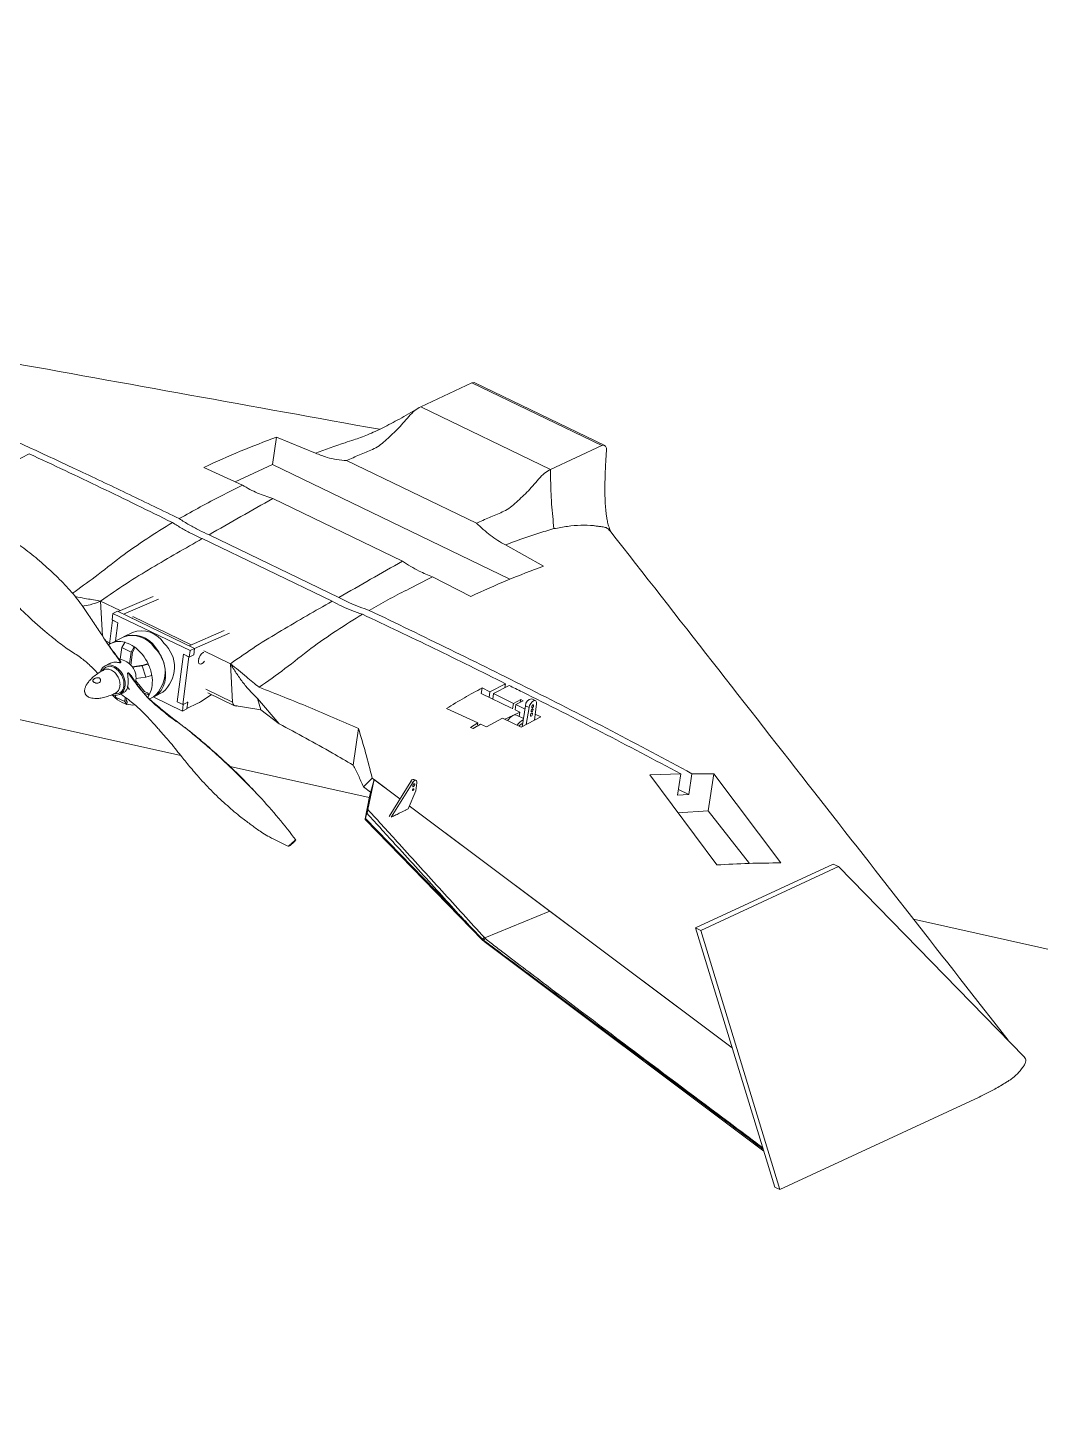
# Model space of a CAD drawing. Header units: inches. Extents: x 0 to 10.7, y 0 to 8.2.
# Drawn here: x 5.1934 to 5.2769, y 4.8321 to 4.9455 of the extents above; entities that cross this region are included whole.
import ezdxf

# ---------------------------------------------------------------- set-up
doc = ezdxf.new("R2010")
doc.units = ezdxf.units.IN
doc.header["$MEASUREMENT"] = 0

msp = doc.modelspace()

# ---------------------------------------------------------------- linework, layer by layer
at = {"color": 7, "linetype": 'Continuous', "lineweight": 15}
for p, q in [((5.2060480909, 4.8854539468), (4.6482653994, 5.0101193701)), ((5.2300574801, 4.9161680174), (5.2258301612, 4.9142044757)), ((5.2407566684, 4.9110036815), (5.2300574801, 4.9161680174)), ((5.241001305, 4.9110145029), (5.2302861612, 4.9161865353)), ((5.2365293651, 4.9090401458), (5.2258301612, 4.9142044757)), ((5.2139426112, 4.9116846376), (5.2136059101, 4.9094313426)), ((5.2139426112, 4.9116846376), (5.2171557438, 4.9103786214)), ((5.1922806595, 4.9096511216), (5.1935667667, 4.9103238501)), ((5.2407566684, 4.9110036815), (5.2365293651, 4.9090401458)), ((5.211135403, 4.9077440714), (5.2079442082, 4.9091965506)), ((5.2136059101, 4.9094313426), (5.2105485372, 4.9080111899)), ((5.2331740898, 4.8999859993), (5.2136059101, 4.9094313426)), ((5.2304227474, 4.9046017839), (5.2197235422, 4.9097661605)), ((5.2136293359, 4.9066372145), (5.2243285242, 4.9014728786)), ((5.2078307553, 4.9033305059), (5.2185299605, 4.8981661293)), ((5.2190803708, 4.8984790888), (5.2083811813, 4.9036434714)), ((5.2328157035, 4.9028197266), (5.2359605739, 4.9010568517)), ((5.2299621553, 4.8985687587), (5.2267953614, 4.9001852233)), ((5.201064517, 4.8974061512), (5.199447273, 4.8981867614)), ((5.199447273, 4.8981867614), (5.1996114322, 4.8952847753)), ((5.2008857075, 4.8973292534), (5.2037692884, 4.8985695269)), ((5.2013392615, 4.8971103308), (5.2042228423, 4.8983506042)), ((5.2001666304, 4.8946283379), (5.2004204941, 4.8966222383)), ((5.2004598178, 4.8971671166), (5.2003922009, 4.8966359339)), ((5.2008740481, 4.8964033156), (5.2003922009, 4.8966359339)), ((5.2004204941, 4.8966222383), (5.2008740481, 4.8964033156)), ((5.2004598178, 4.8971671166), (5.2008305556, 4.8973558958)), ((5.2068177302, 4.8940982363), (5.2004598178, 4.8971671166)), ((5.2006824351, 4.8948985046), (5.2008740481, 4.8964033156)), ((5.2071884693, 4.8942869688), (5.2008305556, 4.8973558958)), ((5.2020607527, 4.8967620629), (5.2021071165, 4.8967776569)), ((5.2069122152, 4.8945835548), (5.202099795, 4.8969064303)), ((5.2013055203, 4.8952156937), (5.2002867737, 4.8946970842)), ((5.2020695708, 4.8956047062), (5.2013764483, 4.8952517926)), ((5.206733407, 4.8945066104), (5.2096169866, 4.8957469305)), ((5.207186961, 4.8942876878), (5.2100705405, 4.8955280079)), ((5.201067836, 4.893386651), (5.2011920183, 4.8943501984)), ((5.2011920183, 4.8943501984), (5.2014352236, 4.894776763)), ((5.2019612814, 4.8939774358), (5.2011920183, 4.8943501984)), ((5.201459394, 4.8947891057), (5.2014352236, 4.894776763)), ((5.2019612814, 4.8939774358), (5.2022044867, 4.8944040005)), ((5.2022026685, 4.8942141055), (5.2020663904, 4.8939752019)), ((5.202228674, 4.8944163024), (5.2022026685, 4.8942141055)), ((5.202228674, 4.8944163024), (5.2022044867, 4.8944040005)), ((5.2067501133, 4.8935670536), (5.2068177302, 4.8940982363)), ((5.2068177302, 4.8940982363), (5.2071884693, 4.8942869688)), ((5.207120868, 4.893755792), (5.2071884693, 4.8942869688)), ((5.2101464626, 4.8930223788), (5.2079474932, 4.8940838339)), ((5.2001676125, 4.8930343963), (5.1998203569, 4.8928576507)), ((5.2018370991, 4.8930138884), (5.2019612814, 4.8939774358)), ((5.2020663904, 4.8939752019), (5.2019297092, 4.8929143742)), ((5.2033514794, 4.8929880457), (5.2028787036, 4.8928448476)), ((5.2029415711, 4.8928948164), (5.2032063503, 4.8929749998)), ((5.2032063503, 4.8929749998), (5.2033756654, 4.8930003943)), ((5.2033514794, 4.8929880457), (5.2033756654, 4.8930003943)), ((5.2062681923, 4.8937996419), (5.2057698405, 4.8898861245)), ((5.2057701881, 4.8898884385), (5.2062681923, 4.8937996419)), ((5.2062237421, 4.8896695159), (5.2067217463, 4.8935807193)), ((5.2062681923, 4.8937996419), (5.2067217463, 4.8935807193)), ((5.2067501133, 4.8935670536), (5.2062681923, 4.8937996419)), ((5.207120868, 4.893755792), (5.2067501133, 4.8935670536)), ((5.2075428393, 4.8934378925), (5.2075255307, 4.8934133617)), ((5.2079014722, 4.8939363455), (5.207954741, 4.8939550306)), ((5.2101464626, 4.8930223788), (5.210325455, 4.8898573671)), ((5.1996175931, 4.8925022364), (5.1995776753, 4.8924388685)), ((5.202047435, 4.8927607758), (5.2029415711, 4.8928948164)), ((5.2028787036, 4.8928448476), (5.2020719253, 4.8927239627)), ((5.2031671489, 4.8919119533), (5.2023603719, 4.8917910216)), ((5.2028787036, 4.8928448476), (5.2031671489, 4.8919119533)), ((5.2036398498, 4.8920551681), (5.2031671489, 4.8919119533)), ((5.2036398498, 4.8920551681), (5.203664112, 4.8920674532)), ((5.2016380435, 4.8911447363), (5.2018368566, 4.8908993375)), ((5.2017142201, 4.8913764678), (5.2017159335, 4.8914110799)), ((5.2030707927, 4.8907264723), (5.2023492876, 4.89161721)), ((5.2033121906, 4.890625222), (5.2030707927, 4.8907264723)), ((5.2038812678, 4.8903318969), (5.2045743915, 4.8906847638)), ((5.2308908213, 4.8910205415), (5.2308222263, 4.8905612348)), ((5.2308908213, 4.8910205415), (5.2315379808, 4.8907021059)), ((5.2315379808, 4.8907021059), (5.2314701469, 4.8902484897)), ((5.2315379808, 4.8907021059), (5.2328240879, 4.8913748344)), ((5.2318291355, 4.8905585677), (5.23311513, 4.8912305424)), ((5.2328240879, 4.8913748344), (5.2327760523, 4.8910533592)), ((5.2005348394, 4.8905331516), (5.2006230762, 4.8905272844)), ((5.2006658268, 4.8902669956), (5.2006836415, 4.8904050736)), ((5.2014351056, 4.889894239), (5.2006658268, 4.8902669956)), ((5.2008255251, 4.8900455342), (5.2006658268, 4.8902669956)), ((5.2010298517, 4.8904821075), (5.2013770323, 4.8906588699)), ((5.2014351056, 4.889894239), (5.2014807619, 4.8902487692)), ((5.2015947882, 4.8896727717), (5.2014351056, 4.889894239)), ((5.2015769603, 4.890177117), (5.2015556272, 4.8900113468)), ((5.2015556272, 4.8900113468), (5.2016450547, 4.8898873004)), ((5.2015947882, 4.8896727717), (5.2016189741, 4.8896851203)), ((5.2016450547, 4.8898873004), (5.2016189741, 4.8896851203)), ((5.203000269, 4.8906168536), (5.2034312235, 4.8904360817)), ((5.2034554108, 4.8904483836), (5.2033121906, 4.890625222)), ((5.2034554108, 4.8904483836), (5.2034312235, 4.8904360817)), ((5.2034462826, 4.8901104526), (5.2038103398, 4.890295798)), ((5.2037824388, 4.8902816036), (5.2061841445, 4.8891223534)), ((5.2057723277, 4.8898873996), (5.2057698405, 4.8898861245)), ((5.2057698405, 4.8898861245), (5.2062517614, 4.8896535361)), ((5.2057701881, 4.8898884385), (5.2062237421, 4.8896695159)), ((5.2061841445, 4.8891223534), (5.2062517614, 4.8896535361)), ((5.2062724043, 4.8896921437), (5.2062237421, 4.8896695159)), ((5.2066225005, 4.8898422686), (5.2062517614, 4.8896535361)), ((5.2065548992, 4.8893110918), (5.2066225005, 4.8898422686)), ((5.2074712981, 4.889757519), (5.2065576396, 4.8893331416)), ((5.2065941322, 4.889855981), (5.2066225005, 4.8898422686)), ((5.2085750655, 4.890476333), (5.2077353558, 4.889908442)), ((5.2082770234, 4.8906201853), (5.2104839692, 4.8895549286)), ((5.2104443816, 4.8895777893), (5.2126422062, 4.8892193745)), ((5.2104443816, 4.8895777893), (5.2104793346, 4.889566397)), ((5.2123776673, 4.8901575634), (5.2141741118, 4.88807099)), ((5.2123776673, 4.8901575634), (5.2126422062, 4.8892193745)), ((5.2308222263, 4.8905612348), (5.2333214046, 4.8893549069)), ((5.2318291355, 4.8905585677), (5.2317617586, 4.8901077333)), ((5.2318291355, 4.8905585677), (5.233470686, 4.8897477746)), ((5.233470686, 4.8897477746), (5.2334058873, 4.8893141313)), ((5.233470686, 4.8897477746), (5.2340718242, 4.8900612014)), ((5.2336728426, 4.889647809), (5.2336083987, 4.8892163864)), ((5.2342739291, 4.8899609786), (5.2336728426, 4.889647809)), ((5.2336728426, 4.889647809), (5.2344291576, 4.8892731512)), ((5.2340718242, 4.8900612014), (5.2340385402, 4.8898383321)), ((5.2340718242, 4.8900612014), (5.2342739291, 4.8899609786)), ((5.2341864127, 4.8878302142), (5.2344750553, 4.8895459965)), ((5.2344750553, 4.8895459965), (5.2347585379, 4.8894091685)), ((5.2352763321, 4.8899838117), (5.2349928496, 4.8901206397)), ((5.2352220478, 4.888371139), (5.2353688758, 4.8897048935)), ((5.2061841445, 4.8891223534), (5.2065548992, 4.8893110918)), ((5.2126422062, 4.8892193745), (5.2141741118, 4.88807099)), ((5.227957045, 4.8893368053), (5.2305480475, 4.8881388965)), ((5.2325604963, 4.8885437048), (5.23125819, 4.887806284)), ((5.2341061117, 4.8877882606), (5.2325604963, 4.8885437048)), ((5.2334304948, 4.8887562341), (5.2327614713, 4.8884454562)), ((5.2340069285, 4.8890239776), (5.2334304948, 4.8887562341)), ((5.2340069285, 4.8890239776), (5.2336083987, 4.8892163864)), ((5.2342978017, 4.8884923059), (5.2337145035, 4.8887738355)), ((5.2339523875, 4.8886589815), (5.2340069285, 4.8890239776)), ((5.235722408, 4.8886324944), (5.2341061117, 4.8877882606)), ((5.2345224001, 4.8880057468), (5.2347585379, 4.8894091685)), ((5.2352751988, 4.8888539884), (5.235722408, 4.8886324944)), ((5.2202549207, 4.8846600701), (5.2207057465, 4.8876770325)), ((5.2299387343, 4.8877705079), (5.2305480475, 4.8881388965)), ((5.230141854, 4.8876770225), (5.2299387343, 4.8877705079)), ((5.2307510132, 4.8880440267), (5.230141854, 4.8876770225)), ((5.2305480475, 4.8881388965), (5.2305236195, 4.887975325)), ((5.2307510132, 4.8880440267), (5.23125819, 4.887806284)), ((5.2215828217, 4.8819819069), (5.2101172225, 4.8845444887)), ((5.2472602338, 4.8839464921), (5.2447091233, 4.8838604189)), ((5.2472602338, 4.8839464921), (5.246997393, 4.8821877798)), ((5.2481870315, 4.8839571323), (5.2479318248, 4.8822493855)), ((5.2499811669, 4.883943796), (5.2481870315, 4.8839571323)), ((5.2495261955, 4.8808993289), (5.2499811669, 4.883943796)), ((5.2555144683, 4.8765992761), (5.2499811669, 4.883943796)), ((5.2211174146, 4.8828659681), (5.2218426947, 4.8835859041)), ((5.2211174146, 4.8828659681), (5.2216994801, 4.8824296024)), ((5.2219940599, 4.8834725465), (5.221478513, 4.8809979901)), ((5.2216013714, 4.8820821674), (5.2219940599, 4.8834725465)), ((5.2218426947, 4.8835859041), (5.2241186016, 4.8818808928)), ((5.2241186016, 4.8818808928), (5.2219940599, 4.8834725465)), ((5.2232221327, 4.8804337772), (5.2250071524, 4.8833150582)), ((5.223385038, 4.8803585837), (5.225169339, 4.8832386915)), ((5.2250071524, 4.8833150582), (5.225169339, 4.8832386915)), ((5.22543802, 4.8834083801), (5.2252757584, 4.8834847636)), ((5.2255042253, 4.8832043971), (5.2254258734, 4.8825560108)), ((5.2447091233, 4.8838604189), (5.2502296856, 4.8764308085)), ((5.2212591962, 4.8802316444), (5.2216013714, 4.8820821674)), ((5.2254258734, 4.8825560108), (5.2247856822, 4.8810628597)), ((5.246997393, 4.8821877798), (5.2479318248, 4.8822493855)), ((5.2479318248, 4.8822493855), (5.2470688894, 4.8826659022)), ((5.2214028166, 4.8806893975), (5.2212847374, 4.8802712835)), ((5.2245924067, 4.8809655662), (5.2245909941, 4.8809539875)), ((5.2247856822, 4.8810628597), (5.2245924067, 4.8809655662)), ((5.2364774793, 4.8726220543), (5.2248889359, 4.8813037703)), ((5.2248889359, 4.8813037703), (5.2515072797, 4.8613622587)), ((5.2495261955, 4.8808993289), (5.2470316081, 4.8807348183)), ((5.2529383305, 4.8765616633), (5.2495261955, 4.8808993289)), ((5.2212532126, 4.8801806448), (5.230956612, 4.8702067861)), ((5.2212847374, 4.8802712835), (5.2289545147, 4.872387667)), ((5.2232221327, 4.8804337772), (5.2232364921, 4.8804270395)), ((5.2235454205, 4.88043852), (5.2235074753, 4.8804193881)), ((5.2235453701, 4.8804382161), (5.2235454205, 4.88043852)), ((5.248491918, 4.8712416445), (5.2598287344, 4.8765074984)), ((5.2489171037, 4.8710364342), (5.2602540701, 4.8763022546)), ((5.2598287344, 4.8765074984), (5.2602540701, 4.8763022546)), ((5.2602540701, 4.8763022546), (5.2755833135, 4.8606196962)), ((5.2364774793, 4.8726220543), (5.2311095469, 4.8704221064)), ((5.2364774793, 4.8726220543), (5.2515072797, 4.8613622587)), ((5.4446638879, 4.832122892), (5.2664607203, 4.8719516168)), ((5.2309171714, 4.8703089338), (5.2309178216, 4.870308264)), ((5.2309178216, 4.870308264), (5.231018166, 4.8702207023)), ((5.2311022155, 4.870429968), (5.2311095469, 4.8704221064)), ((5.2550141261, 4.8498726983), (5.248491918, 4.8712416445)), ((5.248491918, 4.8712416445), (5.2489171037, 4.8710364342)), ((5.2554392974, 4.8496674354), (5.2489171037, 4.8710364342)), ((5.231018166, 4.8702207023), (5.2310183465, 4.8702205408)), ((5.2310625987, 4.8701146495), (5.2541046605, 4.8528523388)), ((5.2755740077, 4.8606154062), (5.2755833135, 4.8606196962)), ((5.2718484499, 4.8572892953), (5.2554392974, 4.8496674354)), ((5.2550141261, 4.8498726983), (5.2554392974, 4.8496674354))]:
    msp.add_line(p, q, dxfattribs=at)
at = {"color": 8, "linetype": 'Continuous', "lineweight": 15}
for p, q in [((5.2001825133, 4.8947532394), (5.1998679217, 4.8949051239)), ((5.210325455, 4.8898573671), (5.2081264857, 4.8909188222))]:
    msp.add_line(p, q, dxfattribs=at)
at = {"color": 7, "linetype": 'Continuous', "lineweight": 15, "flags": 128}
for points in [[(5.2302875829, 4.9161697705), (5.2302334676, 4.9162009659), (5.2300574801, 4.9161680174)], [(5.2411340634, 4.9105378899), (5.2411368761, 4.9107845667), (5.2410661516, 4.910959692), (5.2409326716, 4.9110366359), (5.2407566684, 4.9110036815)], [(5.2038455804, 4.8903143436), (5.2039508575, 4.8903698215), (5.204215693, 4.8905671909), (5.204437196, 4.8908252478), (5.2046093753, 4.8911369313), (5.2047275771, 4.8914937873), (5.2047885033, 4.8918860215), (5.2047904764, 4.8923029862), (5.2047335431, 4.8927332688), (5.2046192062, 4.89316515), (5.2044505676, 4.8935868506), (5.2042321641, 4.8939868914), (5.2039700987, 4.8943543338)], [(5.2079963933, 4.8932189698), (5.2078917809, 4.8930931564), (5.2077614529, 4.8929994007), (5.2076417669, 4.8929769975), (5.2075509812, 4.8930293175), (5.2075028325, 4.8931484367), (5.2075047576, 4.893316178), (5.2075564261, 4.8935069587), (5.2076499648, 4.8936918604), (5.2077711285, 4.8938425839), (5.2079014722, 4.8939363455), (5.2079014722, 4.8939363455)], [(5.201177343, 4.8905830123), (5.2013249945, 4.8907615462), (5.2014240289, 4.8909890341), (5.2014693133, 4.8912532362), (5.2014582186, 4.8915399069), (5.2013914968, 4.8918335735), (5.2012726832, 4.8921184291), (5.2011081337, 4.8923791032), (5.2009067779, 4.8926015049), (5.200679462, 4.8927737387), (5.2004384011, 4.8928864492), (5.200196638, 4.8929335451), (5.1999672408, 4.8929125353), (5.1997624519, 4.892824515), (5.1995934494, 4.8926743032), (5.1994692232, 4.8924698948), (5.199424203, 4.8923440645)], [(5.2013575389, 4.8911822259), (5.2013498451, 4.8916155322), (5.2012013555, 4.8920570776), (5.2009346712, 4.8924396511), (5.2005903945, 4.8927050937), (5.2002210033, 4.8928129152), (5.1998826609, 4.8927467016), (5.1996268865, 4.8925165419), (5.1996206352, 4.8924997865)], [(5.210325455, 4.8898573671), (5.2103615189, 4.8896879639), (5.2104443816, 4.8895777893)], [(5.2105475059, 4.8895441816), (5.2105656367, 4.8895382604), (5.2105697023, 4.8895392332)], [(5.2347585379, 4.8894091685), (5.2348079394, 4.8895825447), (5.2348936801, 4.8897494597), (5.235003551, 4.8898859439), (5.2351217215, 4.88997234), (5.2352310799, 4.8899962286), (5.2353160402, 4.889954121), (5.2353642533, 4.8898521371), (5.2353688758, 4.8897048935)], [(5.2351375807, 4.8895497096), (5.2351375567, 4.8895904691), (5.2351253496, 4.8896190716), (5.2351026954, 4.8896312414), (5.2350731929, 4.8896250298), (5.2350412328, 4.8896014355), (5.2350117428, 4.8895640355), (5.2349891843, 4.8895185508), (5.2349769334, 4.8894719013), (5.2349769587, 4.8894310951), (5.2349891658, 4.8894024926), (5.23501182, 4.8893903228), (5.2350413225, 4.8893965344), (5.2350732826, 4.8894201287), (5.2351027725, 4.8894575287), (5.2351253311, 4.8895030134), (5.2351375807, 4.8895497096)], [(5.2350419101, 4.888864246), (5.2350418861, 4.8889050055), (5.2350296633, 4.8889336021), (5.2350070248, 4.8889457778), (5.2349775223, 4.8889395662), (5.2349455622, 4.8889159719), (5.2349160722, 4.8888785719), (5.2348934386, 4.888833104), (5.2348812483, 4.8887863851), (5.234881288, 4.8887456315), (5.2348934952, 4.888717029), (5.2349160743, 4.888704876), (5.2349456518, 4.8887110708), (5.2349775213, 4.8887346759), (5.2350071019, 4.8887720651), (5.2350296604, 4.8888175498), (5.2350419101, 4.888864246)], [(5.2350897532, 4.8892069808), (5.2350897136, 4.8892477343), (5.2350775064, 4.8892763368), (5.2350548523, 4.8892885067), (5.2350253498, 4.889282295), (5.2349934053, 4.8892587067), (5.2349638997, 4.8892213008), (5.2349413411, 4.889175816), (5.2349290902, 4.8891291665), (5.2349291155, 4.8890883603), (5.2349413383, 4.8890597638), (5.2349639018, 4.8890476048), (5.2349934793, 4.8890537996), (5.2350254394, 4.8890773939), (5.2350549294, 4.8891147939), (5.2350774879, 4.8891602786), (5.2350897532, 4.8892069808)], [(5.225169339, 4.8832386915), (5.2252258551, 4.8833154841), (5.2252879786, 4.8833737405), (5.2253503443, 4.8834084386), (5.2254077928, 4.8834166767), (5.2254552706, 4.8833977187), (5.2254889005, 4.8833531789), (5.2255056049, 4.8832868602), (5.2255042253, 4.8832043971)], [(5.2252394217, 4.8828910155), (5.2252096337, 4.8828841711), (5.2251865349, 4.8828957417), (5.2251734936, 4.8829240157), (5.2251726258, 4.8829646334), (5.2251840265, 4.8830113744), (5.2252060149, 4.8830572042), (5.2252351312, 4.8830951201), (5.225266948, 4.88311932), (5.225296736, 4.8831261645), (5.2253199112, 4.8831145304), (5.2253328761, 4.8830863199), (5.2253337439, 4.8830457021), (5.2253223445, 4.8829989145), (5.2253004299, 4.8829531146), (5.2252713136, 4.8829151986), (5.2252394217, 4.8828910155)], [(5.2252013896, 4.8825759302), (5.2251835141, 4.8825718036), (5.2251696572, 4.8825787752), (5.2251618172, 4.8825957523), (5.2251612907, 4.8826201019), (5.2251681343, 4.8826481477), (5.2251812911, 4.8826756498), (5.2251987758, 4.8826983961), (5.2252179204, 4.8827129095), (5.2252357814, 4.8827169834), (5.2252496527, 4.8827100645), (5.2252574177, 4.8826931042), (5.2252579285, 4.8826687486), (5.2252510849, 4.8826407028), (5.2252379282, 4.8826132006), (5.2252205184, 4.8825904376), (5.2252013896, 4.8825759302)]]:
    msp.add_lwpolyline(points, dxfattribs=at)
at = {"color": 7, "linetype": 'Continuous', "lineweight": 15}
for centre, radius, start, end in [((5.2020420277, 4.8931476492), 0.0021952793280799, 32.2238596093, 109.6027015233), ((5.2021209498, 4.8931945479), 0.002182763188265, 32.0959311773, 110.9300141893), ((5.2028060503, 4.8935366392), 0.0021952911452444, 32.2229194317, 109.6018179448), ((5.2009919869, 4.8932837333), 0.0015762662489898, 72.7508148049, 124.296822378), ((5.200128388, 4.8915423854), 0.0035595786437634, 24.1798052393, 53.8403081088), ((5.2020978244, 4.8923458163), 0.0026711952093235, 309.874230669, 47.5955553055), ((5.2028618762, 4.8927347821), 0.0026711952093264, 309.8742306691, 47.5955553054), ((5.2008264743, 4.8918503125), 0.0015417933806253, 347.2290280008, 84.3870269), ((5.2011303325, 4.8915710766), 0.0025819427659317, 334.225849111, 11.0840791841), ((5.2007021338, 4.8911793131), 0.0006554115854111, 263.0695494965, 0.2546362515), ((5.2027250538, 4.8926833715), 0.0032267496046458, 223.4789405079, 232.9270118315), ((5.2006834229, 4.8911745816), 0.0007706564288433, 249.4610540946, 309.8595845751), ((5.2021039565, 4.8913956223), 0.001777927193787, 254.1702606354, 275.2033358061), ((5.2066593826, 4.8914845243), 0.0019083379894798, 295.1795833162, 304.3209027032), ((5.235022691, 4.8895731442), 0.0005483081737551, 93.1198424779, 182.8379751281), ((5.2340190116, 4.8877078052), 0.0012023123767866, 119.3069000734, 148.5965244479), ((5.2335906898, 4.8884715182), 0.0003266888447569, 67.7285128374, 119.3642304061), ((5.2346920423, 4.8874437615), 0.0010342517935628, 113.4120087907, 150.8351137279), ((5.2344743622, 4.8875020889), 0.000647225690391, 111.9753392347, 145.0702788421), ((5.2252425985, 4.8832398238), 0.0002471741315212, 82.2901786252, 162.2792523495), ((5.23113409, 4.8701811352), 0.0002508660239968, 97.2996145553, 149.5517465488), ((5.2312604382, 4.8700985473), 0.000271325759668, 109.5974520571, 153.2425057111)]:
    msp.add_arc(centre, radius, start, end, dxfattribs=at)
at = {"color": 8, "linetype": 'Continuous', "lineweight": 15}
for centre, radius, start, end in [((5.231061304, 4.8703058748), 0.0001441650499431, 178.7841904196, 223.460309585), ((5.2311429874, 4.8702104364), 0.0001250498187174, 175.3652415018, 229.9950758011)]:
    msp.add_arc(centre, radius, start, end, dxfattribs=at)
at = {"color": 7, "linetype": 'Continuous', "lineweight": 15}
for centre, major_axis, ratio, start_param, end_param in [((5.2000441775, 4.8914759531), (0.001962477745836466, 0.003077693818801741), 0.650719668, 6.178898409232292, 6.53933692177162), ((5.2000441775, 4.8914759531), (0.003515720788296761, 0.001038312225909443), 0.7430151906, 6.112384379650504, 6.472822892189682), ((5.2000441775, 4.8914759531), (0.002407751583503703, -0.001850207590201159), 0.248794885, 5.225693945128903, 5.586132457668818), ((5.2000441775, 4.8914759531), (0.003434047386100759, -0.0009014737348307379), 0.5392158832, 6.096753447076104, 6.206946440396925), ((5.2213120592, 4.8804189203), (5.855559084455564e-05, 0.0002384579838770051), 0.0447213085, 2.484871386664698, 4.055667713482862)]:
    msp.add_ellipse(centre, major_axis=major_axis, ratio=ratio, start_param=start_param, end_param=end_param, dxfattribs=at)
for points, knots in [([(5.222433787495902, 4.912343881069407), (5.212004981819209, 4.914226997536206), (5.197588178537707, 4.916830221769127), (5.183172417078849, 4.919435419578336), (5.179184707664572, 4.920156073278072)], [0, 0, 0, 0, 0.7233785099970512, 1, 1, 1, 1]), ([(5.225830161165193, 4.914204475673407), (5.225665691683155, 4.91411204500301), (5.225335739113522, 4.913926614023157), (5.224844580425618, 4.913398431262447), (5.224374146808021, 4.912833069961622), (5.223887333223895, 4.91230444434334), (5.223391183329651, 4.91184667830757), (5.222897557934792, 4.911388917181146), (5.222380068924827, 4.910947913708153), (5.221853179383045, 4.910682689624537), (5.221322875583608, 4.910460986190896), (5.220790110962476, 4.910234139782089), (5.220257775751971, 4.91000596882386), (5.219901633208196, 4.909846102528109), (5.219723542180191, 4.90976616051205)], [0, 0, 0, 0, 0.079062242933292, 0.1586117369202639, 0.2401923676333791, 0.3206981566247079, 0.4004616537603207, 0.4809705717061103, 0.5610505208431347, 0.6485956537964481, 0.7365873072671228, 0.824413796885079, 0.9121971582356406, 1, 1, 1, 1]), ([(5.225580204887402, 4.91406653078163), (5.22507955344548, 4.913770888429909), (5.224132756573902, 4.913211790362318), (5.222756648897664, 4.912481607904521), (5.221505465892895, 4.911891276391606), (5.220691600095205, 4.911604235548363), (5.220310333647867, 4.911469767380694)], [0, 0, 0, 0, 0.2963950371370208, 0.5605214934264844, 0.7941203459362869, 0.9999999999999999, 0.9999999999999999, 0.9999999999999999, 0.9999999999999999]), ([(5.189498371688771, 4.912733745716808), (5.192238720745933, 4.911465673551073), (5.196349500166034, 4.909563446917395), (5.201823607651137, 4.906975188372546), (5.204555617281756, 4.90564513103591), (5.205921616962685, 4.904980104867224)], [0, 0, 0, 0, 0.4999542648715787, 0.7499780721928431, 1, 1, 1, 1]), ([(5.207944208213736, 4.909196550554294), (5.208951443833574, 4.909659728888673), (5.210967897091237, 4.910586996990438), (5.212950390262343, 4.911318517707931), (5.213942611166817, 4.911684637580892)], [0, 0, 0, 0, 0.4995085385738869, 0.9999999999999999, 0.9999999999999999, 0.9999999999999999, 0.9999999999999999]), ([(5.217155743810439, 4.910378621378804), (5.217970442187902, 4.910676283815508), (5.219032656438445, 4.911064379939011), (5.220083428429477, 4.911397331771685), (5.220328278041158, 4.911474915802888)], [0, 0, 0, 0, 0.7669812159345076, 1, 1, 1, 1]), ([(5.20536928454572, 4.90465461101266), (5.203405565911003, 4.905620846610089), (5.199477732662291, 4.907553512644098), (5.195537221073535, 4.909400342230674), (5.193566766650444, 4.910323850116794)], [0, 0, 0, 0, 0.499949593166277, 1, 1, 1, 1]), ([(5.217155743810439, 4.910378621378804), (5.217473033915679, 4.910250765945906), (5.21805889655397, 4.910014686345566), (5.218920694417972, 4.909834810765049), (5.219455068355419, 4.909789117287745), (5.219723542180191, 4.90976616051205)], [0, 0, 0, 0, 0.3702184830618174, 0.6835926291051974, 1, 1, 1, 1]), ([(5.24151042906334, 4.903881341126065), (5.241454736270104, 4.904010599985638), (5.241344327681629, 4.904266850164589), (5.241237916303572, 4.90467073884084), (5.241163612427958, 4.905049893150804), (5.241113054167383, 4.905406279034529), (5.241073978830974, 4.905770402021486), (5.241044611481556, 4.906160914436245), (5.241023215806753, 4.906607361092339), (5.24101241550686, 4.907103900368019), (5.241012811864208, 4.907709658849218), (5.2410280451662, 4.908453186654756), (5.241064490867837, 4.909410953388772), (5.241107457573705, 4.910123358224881), (5.241131373783882, 4.910519898370274)], [0, 0, 0, 0, 0.0656269903823457, 0.1301027108325212, 0.1871875069180713, 0.236077227392755, 0.2902151763187735, 0.3494547763889226, 0.4096137897714953, 0.4881951164335115, 0.5694281622360837, 0.6785423752951601, 0.8210696407763477, 1, 1, 1, 1]), ([(5.236529365097295, 4.909040145752973), (5.236364894108548, 4.908947690179883), (5.236034949794862, 4.908762215581339), (5.235543738788054, 4.908234113853711), (5.235073381586123, 4.907668664828455), (5.234586399047041, 4.907140112085367), (5.234090426010648, 4.906682270171309), (5.233596734874146, 4.906224605567328), (5.233079272595466, 4.905783523478585), (5.232552399824698, 4.90551830714894), (5.232021973837763, 4.905296625667285), (5.231489204510899, 4.90506977796872), (5.230956995215474, 4.904841583919461), (5.230600841255819, 4.904681722311662), (5.230422747389802, 4.904601783928307)], [0, 0, 0, 0, 0.0790654241901577, 0.1586126971066373, 0.2401958149693003, 0.3207022522953247, 0.4004628491532056, 0.4809698560823045, 0.5610535073047409, 0.6485960818346643, 0.7365897240465334, 0.8244161055774732, 0.9121997278977992, 1, 1, 1, 1]), ([(5.236529365097295, 4.909040145752973), (5.23653413187813, 4.908548936644395), (5.236543441042496, 4.907589642208719), (5.236623473689126, 4.905949277052978), (5.236742058737057, 4.904824013421115), (5.236812753935563, 4.904153180654151)], [0, 0, 0, 0, 0.297651262001544, 0.5812905225554292, 1, 1, 1, 1]), ([(5.205921616962685, 4.904980104867224), (5.206502894078993, 4.90530490622538), (5.207665495317416, 4.90595453520722), (5.20940240608361, 4.906865617230287), (5.21055770635015, 4.907451237649174), (5.211135402988883, 4.907744071432186)], [0, 0, 0, 0, 0.3332974733165349, 0.6666218992113703, 1, 1, 1, 1]), ([(5.213629335931272, 4.906637214531251), (5.213212132659401, 4.90677683175294), (5.212583612513164, 4.906987166240969), (5.211751230853156, 4.907378389815428), (5.211341089385081, 4.907621933837786), (5.211135402988883, 4.907744071432186)], [0, 0, 0, 0, 0.4960153078646528, 0.7472511239834037, 1, 1, 1, 1]), ([(5.213629335931272, 4.906637214531251), (5.212754699041561, 4.90614064529116), (5.211005830574411, 4.905147736924305), (5.209255929180775, 4.904144815751752), (5.208381181259784, 4.903643471382408)], [0, 0, 0, 0, 0.5001158784314822, 1, 1, 1, 1]), ([(5.201112964866059, 4.893122598312405), (5.20088620486018, 4.893437545320927), (5.200440519319788, 4.89405655803943), (5.199781887165633, 4.895015570565239), (5.199145563228051, 4.896019836838944), (5.198401781027275, 4.897105317094173), (5.197592466423352, 4.89832080984935), (5.196509507134356, 4.899554509162239), (5.195334542514066, 4.900690359862666), (5.194094704512739, 4.901786477049798), (5.192798821314194, 4.90279813022712), (5.191533098732398, 4.903661700607297), (5.190365354807114, 4.904373313554818), (5.189252754949827, 4.905035807736454), (5.188094646855753, 4.905414932206259), (5.187310413130861, 4.905725841863676), (5.186918353974479, 4.905881273814801)], [0, 0, 0, 0, 0.0631029940358503, 0.124025803792512, 0.182734852224764, 0.2418000147712839, 0.3210961211716468, 0.4010517506562407, 0.4820953263886254, 0.5641743517150235, 0.6475780948352496, 0.7323259592181498, 0.7969578302678378, 0.8624968567449001, 0.9312585462299275, 1, 1, 1, 1]), ([(5.186253427931837, 4.905321556841919), (5.186474823252007, 4.905050652631131), (5.186879916163047, 4.904554971984962), (5.187362725778725, 4.903799848326584), (5.187802428825589, 4.903212490290573), (5.188155710165927, 4.902754828234986), (5.188433120964452, 4.902406099279601), (5.188728703691991, 4.902049108697792), (5.189090599106666, 4.901593763004173), (5.189553930021535, 4.901026755195897), (5.190341175934093, 4.900104421847051), (5.191461131087808, 4.898883590956227), (5.192593702322113, 4.897764719472866), (5.19340176280039, 4.896995881091991), (5.193859738964015, 4.896573186716686), (5.19429764217525, 4.896179317895713), (5.194699267500018, 4.895823485390201), (5.19505647164348, 4.895517257735439), (5.195414840035936, 4.895234175090618), (5.195824436606511, 4.894898321251767), (5.196301718803787, 4.894526508215317), (5.196819444788866, 4.89416457558654), (5.197315396278596, 4.893855340754707), (5.197765586606374, 4.893553792333829), (5.198153620695746, 4.893250010237026), (5.198526741936891, 4.892923930062322), (5.198881353551636, 4.892585665357069), (5.199120774065538, 4.892336945504651), (5.199232594950908, 4.892220781381312)], [0, 0, 0, 0, 0.055315182970367, 0.1012116628158553, 0.1403439421285256, 0.1712173181367693, 0.1928401844428641, 0.2111348959279676, 0.2450645095112726, 0.2854212243222894, 0.3278918796599621, 0.4392617064229611, 0.5524782167211677, 0.5882431170942394, 0.6225591556992858, 0.6553869183186097, 0.6859731997792184, 0.7119021816292301, 0.7345965676590857, 0.7636479512248667, 0.8007361890342478, 0.834771088132405, 0.8671557204115965, 0.8963890474602486, 0.9224164949266783, 0.9458089540599682, 0.9746901773893377, 1, 1, 1, 1]), ([(5.197105950550577, 4.898819463903021), (5.197732270340274, 4.899260656379405), (5.199069036199623, 4.900202301605268), (5.201114577716189, 4.901862013245005), (5.203247332223723, 4.903344163482648), (5.204661922234118, 4.904217767458517), (5.20536928454572, 4.90465461101266)], [0, 0, 0, 0, 0.2271217369660606, 0.4847501051183933, 0.7423505368916907, 1, 1, 1, 1]), ([(5.207830755280591, 4.903330505927376), (5.207537096075004, 4.903464481337449), (5.206974971889256, 4.903720937858697), (5.206151878098494, 4.904159589250079), (5.205630467170465, 4.904489402542954), (5.20536928454572, 4.90465461101266)], [0, 0, 0, 0, 0.353136718915337, 0.6759763930476806, 0.9999999999999999, 0.9999999999999999, 0.9999999999999999, 0.9999999999999999]), ([(5.205921616962685, 4.904980104867224), (5.206197427827411, 4.904803867305021), (5.206737456816397, 4.90445879970722), (5.207560801002892, 4.904019945367521), (5.208107430350828, 4.90376909617013), (5.208381181259784, 4.903643471382408)], [0, 0, 0, 0, 0.342583085075434, 0.6707668940504677, 1, 1, 1, 1]), ([(5.230422747389802, 4.904601783928307), (5.230797522893147, 4.904259033043245), (5.231363833362641, 4.903741113881224), (5.232176568653501, 4.903169681094459), (5.232602004082315, 4.90293673643274), (5.232815703507588, 4.902819726571882)], [0, 0, 0, 0, 0.4933713523019809, 0.7455166083801212, 1, 1, 1, 1]), ([(5.236812753935563, 4.904153180654151), (5.237187240831406, 4.904223796729788), (5.237936977746283, 4.904365172781331), (5.239025337371675, 4.904451053251868), (5.239835014376713, 4.904438265707233), (5.240372569609817, 4.904359438030428), (5.240638719609625, 4.904326569224933), (5.24086126881468, 4.904301146474021), (5.241029220678732, 4.904265421182085), (5.241233602725303, 4.904197082133968), (5.241342419995024, 4.904065494946749), (5.24141504688689, 4.903977670941959)], [0, 0, 0, 0, 0.2250503602706217, 0.450559324436578, 0.675969625406093, 0.7435699262136259, 0.8117263094543005, 0.8533324572320907, 0.8912416002433164, 0.9274123991634331, 1, 1, 1, 1]), ([(5.207830755280591, 4.903330505927376), (5.207134511378077, 4.902934702906665), (5.205741977829742, 4.90214307086094), (5.20364992087954, 4.900917773837516), (5.201553503688358, 4.899652617483228), (5.200149282916747, 4.8986753334374), (5.199447273032795, 4.89818676135994)], [0, 0, 0, 0, 0.2500135732886959, 0.5000435724981777, 0.7500575687623666, 1, 1, 1, 1]), ([(5.232815703507588, 4.902819726571882), (5.233263135530008, 4.902984778556663), (5.234158186651816, 4.90331495153654), (5.235493067976926, 4.903769540931597), (5.236372790020818, 4.904025280805644), (5.236812753935563, 4.904153180654151)], [0, 0, 0, 0, 0.3331884660261785, 0.6665162423505604, 1, 1, 1, 1]), ([(5.274248682203915, 4.861985019878513), (5.268933476654004, 4.868787134002208), (5.257985837867082, 4.882797333177828), (5.247050607680134, 4.896791464537843), (5.241424558523955, 4.903991282884919)], [0, 0, 0, 0, 0.4855115932635164, 0.9999999999999999, 0.9999999999999999, 0.9999999999999999, 0.9999999999999999]), ([(5.224328524193692, 4.901472878645173), (5.223453855799894, 4.900976299968742), (5.221704914886302, 4.899983367366874), (5.219955086803639, 4.898980439339816), (5.219080370799715, 4.898479088833018)], [0, 0, 0, 0, 0.5001131753514204, 1, 1, 1, 1]), ([(5.226795361408522, 4.900185223288573), (5.226426339336552, 4.900331594102978), (5.22582309239443, 4.900570869075701), (5.225003724797648, 4.901035215594604), (5.224553899544599, 4.901326791003925), (5.224328524193692, 4.901472878645173)], [0, 0, 0, 0, 0.4401306517650482, 0.7194894017942587, 0.9999999999999999, 0.9999999999999999, 0.9999999999999999, 0.9999999999999999]), ([(5.23596057392992, 4.901056851664511), (5.234970288857549, 4.900691487716472), (5.232987729583204, 4.899960025934502), (5.23097135441836, 4.899032824517753), (5.229962155307159, 4.898568758672267)], [0, 0, 0, 0, 0.49949834296878, 1, 1, 1, 1]), ([(5.221581576659834, 4.897421210060302), (5.222098004371933, 4.897711388949979), (5.223130901499406, 4.898291770162257), (5.224867853458524, 4.899202541417365), (5.226088184990434, 4.89982469069217), (5.226795361408522, 4.900185223288573)], [0, 0, 0, 0, 0.2960080163963335, 0.5920399364360864, 1, 1, 1, 1]), ([(5.199447273032795, 4.89818676135994), (5.199063432255239, 4.898250108900689), (5.198439857645815, 4.898353021150482), (5.197740399163456, 4.898475631636882), (5.197424832911201, 4.898534011330083), (5.19734936565311, 4.898547972757653)], [0, 0, 0, 0, 0.5491857200277339, 0.8921883522856838, 0.9999999999999999, 0.9999999999999999, 0.9999999999999999, 0.9999999999999999]), ([(5.19793497093498, 4.897761092578501), (5.198156268543118, 4.897796968422202), (5.198680575358313, 4.897881966852649), (5.199166465641002, 4.898075128634977), (5.199447273032795, 4.89818676135994)], [0, 0, 0, 0, 0.4220765432083479, 0.9999999999999999, 0.9999999999999999, 0.9999999999999999, 0.9999999999999999]), ([(5.218529960490204, 4.898166129343632), (5.217833683751723, 4.897770351360376), (5.21644107803883, 4.89697876570189), (5.214349046463986, 4.895753467939248), (5.212252600519586, 4.894488243356467), (5.210848440997607, 4.893510953306141), (5.210146462572725, 4.89302237881055)], [0, 0, 0, 0, 0.2500126049443467, 0.5000439662829236, 0.7500580642263548, 1, 1, 1, 1]), ([(5.221029319243683, 4.897095699442923), (5.220738524356738, 4.897194700821492), (5.220173673377251, 4.897387004841149), (5.219339548289999, 4.897752828071272), (5.218800084642803, 4.898028228728044), (5.218529960490204, 4.898166129343632)], [0, 0, 0, 0, 0.3463058144488785, 0.6726775032031863, 1, 1, 1, 1]), ([(5.219080370799715, 4.898479088833018), (5.219368900143264, 4.898333175600562), (5.21992569565548, 4.898051596500132), (5.220760926013371, 4.897693415951347), (5.221307669379269, 4.897512063794094), (5.221581576659834, 4.897421210060302)], [0, 0, 0, 0, 0.3492605346991815, 0.6739927936680642, 0.9999999999999999, 0.9999999999999999, 0.9999999999999999, 0.9999999999999999]), ([(5.21251549276982, 4.89108002235549), (5.213225320170461, 4.891579313510616), (5.214645618956349, 4.892578348798333), (5.216774646062079, 4.894302443170937), (5.21890724089338, 4.895785509583119), (5.220321915412824, 4.896658942088584), (5.221029319243683, 4.897095699442923)], [0, 0, 0, 0, 0.2498322223955331, 0.4998911028560352, 0.749922017521778, 1, 1, 1, 1]), ([(5.232824087874427, 4.891374834411401), (5.230861631447528, 4.892349678304657), (5.226936521487903, 4.894299464002851), (5.222998452577284, 4.896163589759523), (5.221029319243683, 4.897095699442923)], [0, 0, 0, 0, 0.4999748916811142, 1, 1, 1, 1]), ([(5.221581576659834, 4.897421210060302), (5.223805802450968, 4.896348932720966), (5.228254560555754, 4.894204230270807), (5.234915424623933, 4.890898335935921), (5.241565569692817, 4.887511611819277), (5.245979675164551, 4.8851420674362), (5.248187031479207, 4.883957132279952)], [0, 0, 0, 0, 0.2498909887850633, 0.499816415267626, 0.7498738076569573, 0.9999999999999999, 0.9999999999999999, 0.9999999999999999, 0.9999999999999999]), ([(5.20108793060472, 4.893229669998292), (5.201066026396853, 4.89325751452157), (5.200912024146891, 4.893453281438136), (5.200659877686288, 4.893796173958952), (5.20032895806998, 4.894248541508992), (5.200040603974021, 4.894653947547133), (5.199857237827103, 4.894919996662114), (5.199773232429965, 4.895041881546197)], [0, 0, 0, 0, 0.0476675854939065, 0.3351372239059812, 0.5762287338800022, 0.8058579835826061, 1, 1, 1, 1]), ([(5.200176624049295, 4.893017079643203), (5.200228755404032, 4.89304851897692), (5.200394302375465, 4.89314835690569), (5.200636273998716, 4.893154093213746), (5.200839144107447, 4.893134344927805), (5.200918916190935, 4.893122425537097), (5.200981268306431, 4.893112625243203), (5.201028001476081, 4.893106274305851), (5.201064064881359, 4.893104884563665), (5.201086439966211, 4.89310767891049), (5.201103146987024, 4.893113741509165), (5.201109695193561, 4.893119648709352), (5.201112964866059, 4.893122598312405)], [0, 0, 0, 0, 0.1970207558684326, 0.6256539774876807, 0.7336695359942239, 0.8078745223111237, 0.8594767659623187, 0.912566623710717, 0.9376081304884367, 0.9584144881704311, 0.979235382454872, 1, 1, 1, 1]), ([(5.20111296486606, 4.893122598312405), (5.201116872391868, 4.893130464856779), (5.20113155252684, 4.893160018579216), (5.201113474646576, 4.893203310284892), (5.201087933850916, 4.893221543377253), (5.201082026537259, 4.893225760497069)], [0, 0, 0, 0, 0.2180369465687153, 0.8191402849759187, 1, 1, 1, 1]), ([(5.210146462572725, 4.89302237881055), (5.210304370075836, 4.892763385505313), (5.210621049541463, 4.892243981044548), (5.211149949800135, 4.891499326395104), (5.211726723783205, 4.89078338914053), (5.212159713531278, 4.890367107102256), (5.2123776673447, 4.890157563439607)], [0, 0, 0, 0, 0.2451061374450042, 0.4915541003382001, 0.7440638646916, 1, 1, 1, 1]), ([(5.21251549276982, 4.89108002235549), (5.212163043114728, 4.891364795369107), (5.21159047821159, 4.891827417563799), (5.210801607482333, 4.892476774181861), (5.210364845861018, 4.892840509225405), (5.210146462572725, 4.89302237881055)], [0, 0, 0, 0, 0.4446275509655433, 0.722310624999431, 1, 1, 1, 1]), ([(5.199725171913172, 4.892510149847803), (5.199673631723506, 4.89248599427849), (5.199457091103746, 4.892384507225695), (5.199130415020028, 4.892167040238212), (5.198767223321693, 4.891877057864969), (5.198496282319828, 4.891597017152734), (5.198306667519136, 4.891337499225992), (5.19819073132417, 4.891108705066713), (5.198136769158705, 4.890922084607221), (5.198125700270547, 4.890778447731769), (5.198136403603882, 4.890652976875704), (5.198168316511625, 4.890574813548623), (5.198186540757285, 4.89053017745072)], [0, 0, 0, 0, 0.0664344608464679, 0.2791173144421474, 0.4556969004791418, 0.6046232996002198, 0.7236673999962585, 0.8147730825678053, 0.8819689656482516, 0.9237502526871662, 0.9564566745908374, 1, 1, 1, 1]), ([(5.198920116960204, 4.89148158262135), (5.198949871354258, 4.891468031471055), (5.199009376546643, 4.891440930808078), (5.199116453163328, 4.891418437809493), (5.199221885343088, 4.891418520199452), (5.199315549753402, 4.891446730315135), (5.199389066623168, 4.89150052514775), (5.19943789333324, 4.891576154756919), (5.19945499969823, 4.891666669705142), (5.199431709788402, 4.891756644481202), (5.199370281045803, 4.891824970103695), (5.199287043859234, 4.891862266270341), (5.199193596846474, 4.891872320128853), (5.19909233976079, 4.89185841411145), (5.198987307832368, 4.8918207121497), (5.198891550714667, 4.891762543568692), (5.1988241079922, 4.891695222190842), (5.198796843497331, 4.891631010841405), (5.198807914982505, 4.891573914305484), (5.198849534643035, 4.891523430900469), (5.198897377679709, 4.891495064748252), (5.198920116960204, 4.89148158262135)], [0, 0, 0, 0, 0.0522825322596414, 0.1045587463445607, 0.1567090132420397, 0.2076130313658929, 0.2579926657753374, 0.3112747711098731, 0.3694498312715834, 0.4292664688118882, 0.4839173632108267, 0.5318073177202078, 0.5776021840940806, 0.626308405477576, 0.6807753506228533, 0.7402243308344669, 0.7989730310311111, 0.8523048044377746, 0.9026263769793197, 0.9537193648103668, 1, 1, 1, 1]), ([(5.201038846709919, 4.89112598173825), (5.201045660760073, 4.89125305980818), (5.201059288167349, 4.891507203023391), (5.200916096318945, 4.89191440807788), (5.200675256744741, 4.892261800655014), (5.200358149464553, 4.892507952089352), (5.200029395130802, 4.892593026564162), (5.199800509486489, 4.892585671592959), (5.199723706647467, 4.892515669725385), (5.199722350665778, 4.892514433817287)], [0, 0, 0, 0, 0.1661816564198225, 0.3323464111094139, 0.4985095122734768, 0.6646925342515307, 0.8308729582319613, 0.9970140013723598, 1, 1, 1, 1]), ([(5.201716603412333, 4.892282640746325), (5.20171133034399, 4.892282529333664), (5.201701188223292, 4.892282315044642), (5.201688342197794, 4.892271147942655), (5.201677264112893, 4.892244187861014), (5.201669371171272, 4.892185249145326), (5.201687946810889, 4.892001167271175), (5.201721917651995, 4.891726011520997), (5.201717750101619, 4.891506684910041), (5.201715933455553, 4.891411079868861)], [0, 0, 0, 0, 0.0229999164740112, 0.044237607732047, 0.0741265393420616, 0.1385569887258859, 0.2560290347129562, 0.6757011177835234, 1, 1, 1, 1]), ([(5.201716603412333, 4.892282640746325), (5.201990313338828, 4.891894910260343), (5.202541016868014, 4.891114797716614), (5.203477056061752, 4.890041915727155), (5.204518550559554, 4.889239868283467), (5.20562522426489, 4.88834174353474), (5.206772509839659, 4.887460901497152), (5.207885053157745, 4.886537419686917), (5.209229144578465, 4.885354595290774), (5.210779550988347, 4.883889857135058), (5.212519602818481, 4.882133491430109), (5.214097051380596, 4.880337653219812), (5.21506440708296, 4.879105006850868), (5.215531814965507, 4.87850941556234)], [0, 0, 0, 0, 0.0714059244844195, 0.1436685001592268, 0.219423602672617, 0.2947871160990122, 0.3697578583996938, 0.44417749367388, 0.517734596363098, 0.6444391902637864, 0.7679966501562512, 0.8879003925556361, 1, 1, 1, 1]), ([(5.20193361655937, 4.892043897946365), (5.20190618827177, 4.892095813145129), (5.201865956085264, 4.892171963067049), (5.201787468822312, 4.892242180434825), (5.201745398253033, 4.892274984794072), (5.20172422361177, 4.892280614692989), (5.201716603412333, 4.892282640746325)], [0, 0, 0, 0, 0.5311233090616383, 0.7790589168091139, 0.9204890842528431, 1, 1, 1, 1]), ([(5.212425602726123, 4.882193368408175), (5.212268735590318, 4.882362998514452), (5.212073352024902, 4.88257427881097), (5.211367639877438, 4.883339454374082), (5.210229807297669, 4.884458462354544), (5.208830695016545, 4.885752587272857), (5.207682931247914, 4.88673065504818), (5.206888445645128, 4.887384213300082), (5.206175099378749, 4.887930141840206), (5.205567318507319, 4.888342836730635), (5.205106599814932, 4.888677756188848), (5.20472067152043, 4.888998498850839), (5.204315695337674, 4.889339649717553), (5.20387014690251, 4.889701128169747), (5.203381862569684, 4.890157765984219), (5.202872162515158, 4.89074224423237), (5.202387389409502, 4.891393535546381), (5.202082583786485, 4.891858217756256), (5.201952592097967, 4.892056392660275)], [0, 0, 0, 0, 0.0460124421605286, 0.0573101239898133, 0.2072104524291886, 0.3674550260245087, 0.4437492737668646, 0.5163944346448472, 0.5792229726263458, 0.6321887281048516, 0.6748216404315371, 0.7084932849375198, 0.7457597316318595, 0.7937335171460913, 0.8371124499654745, 0.8899325126583162, 0.9530590728973819, 1, 1, 1, 1]), ([(5.200695919452849, 4.890605370042916), (5.200779165307375, 4.890663114810017), (5.200947193582448, 4.89077967020687), (5.201008109980294, 4.891009842941901), (5.201038846709919, 4.89112598173825)], [0, 0, 0, 0, 0.4954276563898116, 1, 1, 1, 1]), ([(5.201714220073476, 4.891376467775991), (5.20171317383677, 4.891360776552935), (5.201704746616296, 4.891234386993669), (5.201661892702925, 4.891004455625711), (5.201570574902958, 4.890830837085832), (5.201471595772134, 4.890716374835598), (5.20141240060448, 4.890693459594328), (5.201367944538289, 4.890676250056403)], [0, 0, 0, 0, 0.0447130714365569, 0.3601545508600204, 0.7170851530562616, 0.7875285828114865, 1, 1, 1, 1]), ([(5.220705746541356, 4.887677032450153), (5.219343562303554, 4.888271946985172), (5.21661891862299, 4.88946189624705), (5.21388339434054, 4.89054057955936), (5.212515494047332, 4.89107997569218)], [0, 0, 0, 0, 0.4999494970731501, 0.9999999999999999, 0.9999999999999999, 0.9999999999999999, 0.9999999999999999]), ([(5.230890821299511, 4.891020541509134), (5.230403887618149, 4.890758535407405), (5.229429417077042, 4.890234198649654), (5.228448038205295, 4.88963605980791), (5.227957045042168, 4.889336805268861)], [0, 0, 0, 0, 0.4996905096873741, 1, 1, 1, 1]), ([(5.247260233803522, 4.883946492072345), (5.245085353029126, 4.885100283826741), (5.240735015236369, 4.887408173037593), (5.236011920880333, 4.889792071565447), (5.233469926936077, 4.891054359482355), (5.233115130036889, 4.891230542372094)], [0, 0, 0, 0, 0.4624227701190783, 0.924968061129234, 1, 1, 1, 1]), ([(5.198186540757285, 4.89053017745072), (5.198216072034393, 4.89048353470521), (5.19825941916251, 4.890415070715049), (5.198354765816083, 4.890332921794464), (5.198465790593852, 4.890263909862033), (5.198634311774352, 4.890200812055149), (5.198849501430751, 4.89015844373788), (5.199007033325316, 4.890157402792886), (5.199092499207715, 4.890156838048314)], [0, 0, 0, 0, 0.1406344025856529, 0.2064285077966878, 0.3355954443198701, 0.5026467613723911, 0.7301706202303103, 1, 1, 1, 1]), ([(5.199092499207715, 4.890156838048314), (5.199102189453191, 4.890156391123079), (5.199233861226269, 4.890150318269887), (5.199505153243347, 4.890191279407168), (5.199921884684607, 4.890283746330677), (5.200328984762915, 4.890424790098149), (5.200584257325914, 4.890554427615358), (5.200693096927945, 4.890609700675711)], [0, 0, 0, 0, 0.0166718308858115, 0.2265380726318585, 0.4827692460737962, 0.7794702699203306, 1, 1, 1, 1]), ([(5.201111578047731, 4.890523765654116), (5.201321215195447, 4.890370312351684), (5.201704465624607, 4.89008977502968), (5.202218085828366, 4.889676578219881), (5.20266151057154, 4.889290528126306), (5.203067510227019, 4.88889676148653), (5.203448277420589, 4.888487891058059), (5.203792333696139, 4.888106039484676), (5.204093403372511, 4.887768949569472), (5.204422008573594, 4.887400672750013), (5.204839699934028, 4.886935579548584), (5.205332142862987, 4.886359637950885), (5.205802087884958, 4.885768221695695), (5.206209821482958, 4.885243301007399), (5.20659757515688, 4.88477426114725), (5.206995302964416, 4.884309364963716), (5.207633810185001, 4.883564001936175), (5.208536700774826, 4.882568588653612), (5.209724501436523, 4.881452856789792), (5.210644693426878, 4.880668370220659), (5.211298978228787, 4.880151897231634), (5.211668743462362, 4.879871462872805), (5.212023720805815, 4.879614540080134), (5.212403393000312, 4.879341771740098), (5.212852912873346, 4.879028035384093), (5.213416647650758, 4.878704891380047), (5.214110069073818, 4.87836424099084), (5.214635092315038, 4.878109202296367), (5.214922927872038, 4.87796938142956)], [0, 0, 0, 0, 0.0386144529110252, 0.0705934316087831, 0.0980530348378897, 0.1261973915312429, 0.15467534995432, 0.1810971793072012, 0.2027106640758719, 0.2219515427543771, 0.2544313022818942, 0.2955656301464141, 0.3348560191443993, 0.3682262639666084, 0.3969185751602022, 0.4279495846944573, 0.4624532266373285, 0.5505767368632541, 0.6394561370522817, 0.7229773675601514, 0.7515409349443775, 0.7776311326926371, 0.8013646819947269, 0.827516429585496, 0.8580980661047531, 0.8954054279890477, 0.9426577063061298, 1, 1, 1, 1]), ([(5.21056932714517, 4.889538238016455), (5.210601809782653, 4.889538265981498), (5.210647336977608, 4.889538305176898), (5.210697946857164, 4.889534204006838), (5.210713814410462, 4.889533620600552), (5.210715801194831, 4.889533547551956)], [0, 0, 0, 0, 0.6853702648470835, 0.960605051841583, 1, 1, 1, 1]), ([(5.214174111828267, 4.888070990001801), (5.215637790257857, 4.887281861151455), (5.217673317106729, 4.886184425451353), (5.219688724518348, 4.884994391074202), (5.22025492070642, 4.884660070120467)], [0, 0, 0, 0, 0.7190661377909213, 1, 1, 1, 1]), ([(5.221842694657784, 4.883585904107901), (5.221658070043732, 4.884294520857657), (5.221288642395253, 4.885712439161114), (5.220900107708785, 4.887021957203644), (5.220705746541356, 4.887677032450153)], [0, 0, 0, 0, 0.4997585178417864, 1, 1, 1, 1]), ([(5.22025492070642, 4.884660070120467), (5.220401294577342, 4.884384400256658), (5.22069438904161, 4.883832407537339), (5.220976294915055, 4.883188368534617), (5.221117414595096, 4.882865968093337)], [0, 0, 0, 0, 0.4994085142089137, 1, 1, 1, 1]), ([(5.221402816645472, 4.880689397466227), (5.221406150599216, 4.880701284205827), (5.221413653182221, 4.880728033602289), (5.221427240463858, 4.880780170287346), (5.221446165659008, 4.880854813847068), (5.221464601837178, 4.880933170393727), (5.221474035471863, 4.880977126912849), (5.221478512972001, 4.880997990061259)], [0, 0, 0, 0, 0.0892380195432535, 0.2008173178447189, 0.3767501714860145, 0.7041860017758942, 1, 1, 1, 1]), ([(5.22895451466959, 4.872387666951609), (5.228428116335665, 4.872966076934161), (5.226728619617536, 4.874833495206076), (5.224211083849499, 4.877599867106335), (5.222220567699976, 4.879789744218808), (5.221402816645472, 4.880689397466227)], [0, 0, 0, 0, 0.2090973109494122, 0.6750784925123491, 1, 1, 1, 1]), ([(5.221478512972001, 4.880997990061259), (5.222338893970206, 4.880053222113147), (5.224374049750876, 4.87781845640469), (5.227581363064341, 4.874296464556661), (5.229928595128211, 4.871718803353889), (5.231102215500627, 4.870429967985912)], [0, 0, 0, 0, 0.2680365360434957, 0.6340169144808774, 1, 1, 1, 1]), ([(5.224590994071137, 4.880953987519502), (5.224354471631377, 4.880837754831635), (5.224000678104134, 4.880663892374175), (5.223646634432622, 4.880488390545249), (5.223529280430422, 4.880430217377149)], [0, 0, 0, 0, 0.6685324109928135, 1, 1, 1, 1]), ([(5.214967871662919, 4.877985919357409), (5.214960546320972, 4.877981602016352), (5.214945830457075, 4.877972928919064), (5.214929415315247, 4.877965103301566), (5.214921393251476, 4.877963577136256), (5.214921424678869, 4.877968300264468), (5.214941543241443, 4.877992996189072), (5.2150354096105, 4.878076820807945), (5.215153369569486, 4.878180000964449), (5.215252596866828, 4.878268604125343), (5.215302996721358, 4.878313032388076), (5.215327594996655, 4.878335176067313), (5.215351944410799, 4.878356945656395), (5.215383410512971, 4.878386034078347), (5.215434288337746, 4.878430149531203), (5.215469015237294, 4.8784621799354), (5.215483491971557, 4.878478125089238), (5.215490768751982, 4.878484802033277), (5.215495981039837, 4.878489081891693), (5.215501493635053, 4.878493171605178), (5.215507449177595, 4.878497113121655), (5.215515743232755, 4.878502014338101), (5.215525034903425, 4.878506975799566), (5.215529637074158, 4.878508631861811), (5.215531814965507, 4.87850941556234)], [0, 0, 0, 0, 0.0227127751004103, 0.0456276457131574, 0.0666346294344375, 0.0845059957844429, 0.1157329018664224, 0.2411720218025634, 0.487354705635396, 0.6103899058468827, 0.6719353764474846, 0.7026919799241482, 0.7180840412592948, 0.7796020126346705, 0.8513721129051361, 0.9238728979979772, 0.943938162556991, 0.9510219819135494, 0.9580989196235145, 0.9626415656534442, 0.9672093726047273, 0.9748307945991816, 0.9880891436055773, 1, 1, 1, 1]), ([(5.215531814965507, 4.87850941556234), (5.215533139629626, 4.878509587236014), (5.215536155973584, 4.878509978147824), (5.215530064932594, 4.878499677667499), (5.215489636001614, 4.878451669528575), (5.215460485133845, 4.878393366938009), (5.215354127474365, 4.878282511355682), (5.215223207201089, 4.878168895345794), (5.215116715663263, 4.878087261452863), (5.215027866526213, 4.878024048140178), (5.214986618158827, 4.877997833395227), (5.214967871662919, 4.877985919357409)], [0, 0, 0, 0, 0.0118710286380538, 0.0270310828517646, 0.0917773839694644, 0.3509174062044153, 0.6118794010182959, 0.7455723251291662, 0.879936941217281, 0.9454339218068599, 1, 1, 1, 1]), ([(5.250229685604111, 4.876430808524126), (5.251114206295347, 4.876481753795925), (5.252884343293079, 4.8765837074431), (5.254637398255263, 4.876594084374543), (5.255514468257576, 4.876599276051634)], [0, 0, 0, 0, 0.4996905281169575, 1, 1, 1, 1]), ([(5.22895451466959, 4.872387666951609), (5.228955678213332, 4.872386442666992), (5.22901559268351, 4.872323400461001), (5.229307645931454, 4.872011313553499), (5.229960501104827, 4.871320319997669), (5.230556291016527, 4.870690454383703), (5.230917171369145, 4.870308933783225)], [0, 0, 0, 0, 0.0017737377001604, 0.0913352465399532, 0.4496058926130307, 1, 1, 1, 1]), ([(5.231109546858805, 4.870422106366236), (5.23110941995336, 4.870422034059796), (5.231108995663162, 4.870421792313556), (5.231108828451545, 4.870420584770939), (5.231110588127938, 4.870415589664915), (5.231124462379886, 4.87039586524319), (5.231145659866286, 4.870374386565868), (5.231165937198682, 4.87035713068277), (5.231169432914203, 4.870354155850717)], [0, 0, 0, 0, 0.0045203773070069, 0.015113234854403, 0.0559011068910134, 0.2175842735428334, 0.8651152555529552, 1, 1, 1, 1]), ([(5.231169432914203, 4.870354155850717), (5.231245680930479, 4.870292481551541), (5.231626856004732, 4.869984162637604), (5.23330398713839, 4.868704568939059), (5.240044174458808, 4.86359378969477), (5.247301671130051, 4.85816227644901), (5.25325168189124, 4.853699323947819), (5.254022619240818, 4.853121063351216)], [0, 0, 0, 0, 0.010581812405168, 0.0529000402412389, 0.2221656980185787, 0.8992167343475483, 1, 1, 1, 1]), ([(5.230956612047287, 4.870206786070537), (5.230981320743974, 4.870183064621675), (5.231014225770832, 4.870151474330942), (5.231052952321376, 4.870121993050162), (5.231062598737895, 4.870114649542674)], [0, 0, 0, 0, 0.7509094824323185, 1, 1, 1, 1]), ([(5.231018346533404, 4.870220540829125), (5.231098952680421, 4.870160499690084), (5.231503591209249, 4.869859096396786), (5.233204297707556, 4.868591186314603), (5.239441632728475, 4.863938764492684), (5.246716511196782, 4.858500642417463), (5.252694693077367, 4.85402940764402), (5.254056218433125, 4.853011088088477)], [0, 0, 0, 0, 0.010497787664825, 0.0526983302624067, 0.2215067591057812, 0.8226988894053786, 1, 1, 1, 1]), ([(5.274103647234164, 4.858522621150518), (5.274106068220123, 4.858524108373913), (5.27411291432824, 4.858528313971274), (5.274134465367997, 4.858541614391936), (5.27418351244288, 4.858571829775669), (5.274305463921078, 4.858647414030607), (5.274589482796573, 4.858834834327709), (5.275003876294491, 4.859184929394806), (5.275391580386757, 4.859628082347554), (5.275597166093395, 4.859966903890371), (5.275670918186892, 4.860137249667569), (5.275688796128592, 4.860213182762034), (5.2756972285995, 4.860248998048871)], [0, 0, 0, 0, 0.0041623499655754, 0.011770368919691, 0.037352260020681, 0.0891017192493229, 0.2225921015379282, 0.5273893031387495, 0.8013875662978326, 0.9103997232364223, 0.9577383269367613, 1, 1, 1, 1]), ([(5.2756972285995, 4.860248998048871), (5.27570129140654, 4.860285819793427), (5.275709840271973, 4.860363299264161), (5.275678287670101, 4.860505273918498), (5.275617547451664, 4.860569422956302), (5.275574007675701, 4.860615406240627)], [0, 0, 0, 0, 0.2041149783587959, 0.4294940580093696, 1, 1, 1, 1]), ([(5.274103647234164, 4.858522621150518), (5.273786146265016, 4.858328879162614), (5.27302911089549, 4.85786692927377), (5.272282140550373, 4.857501476802719), (5.271848449898711, 4.857289295259827)], [0, 0, 0, 0, 0.4194004427386806, 1, 1, 1, 1])]:
    msp.add_open_spline(points, degree=3, knots=knots, dxfattribs=at)

doc.saveas('drawing.dxf')
